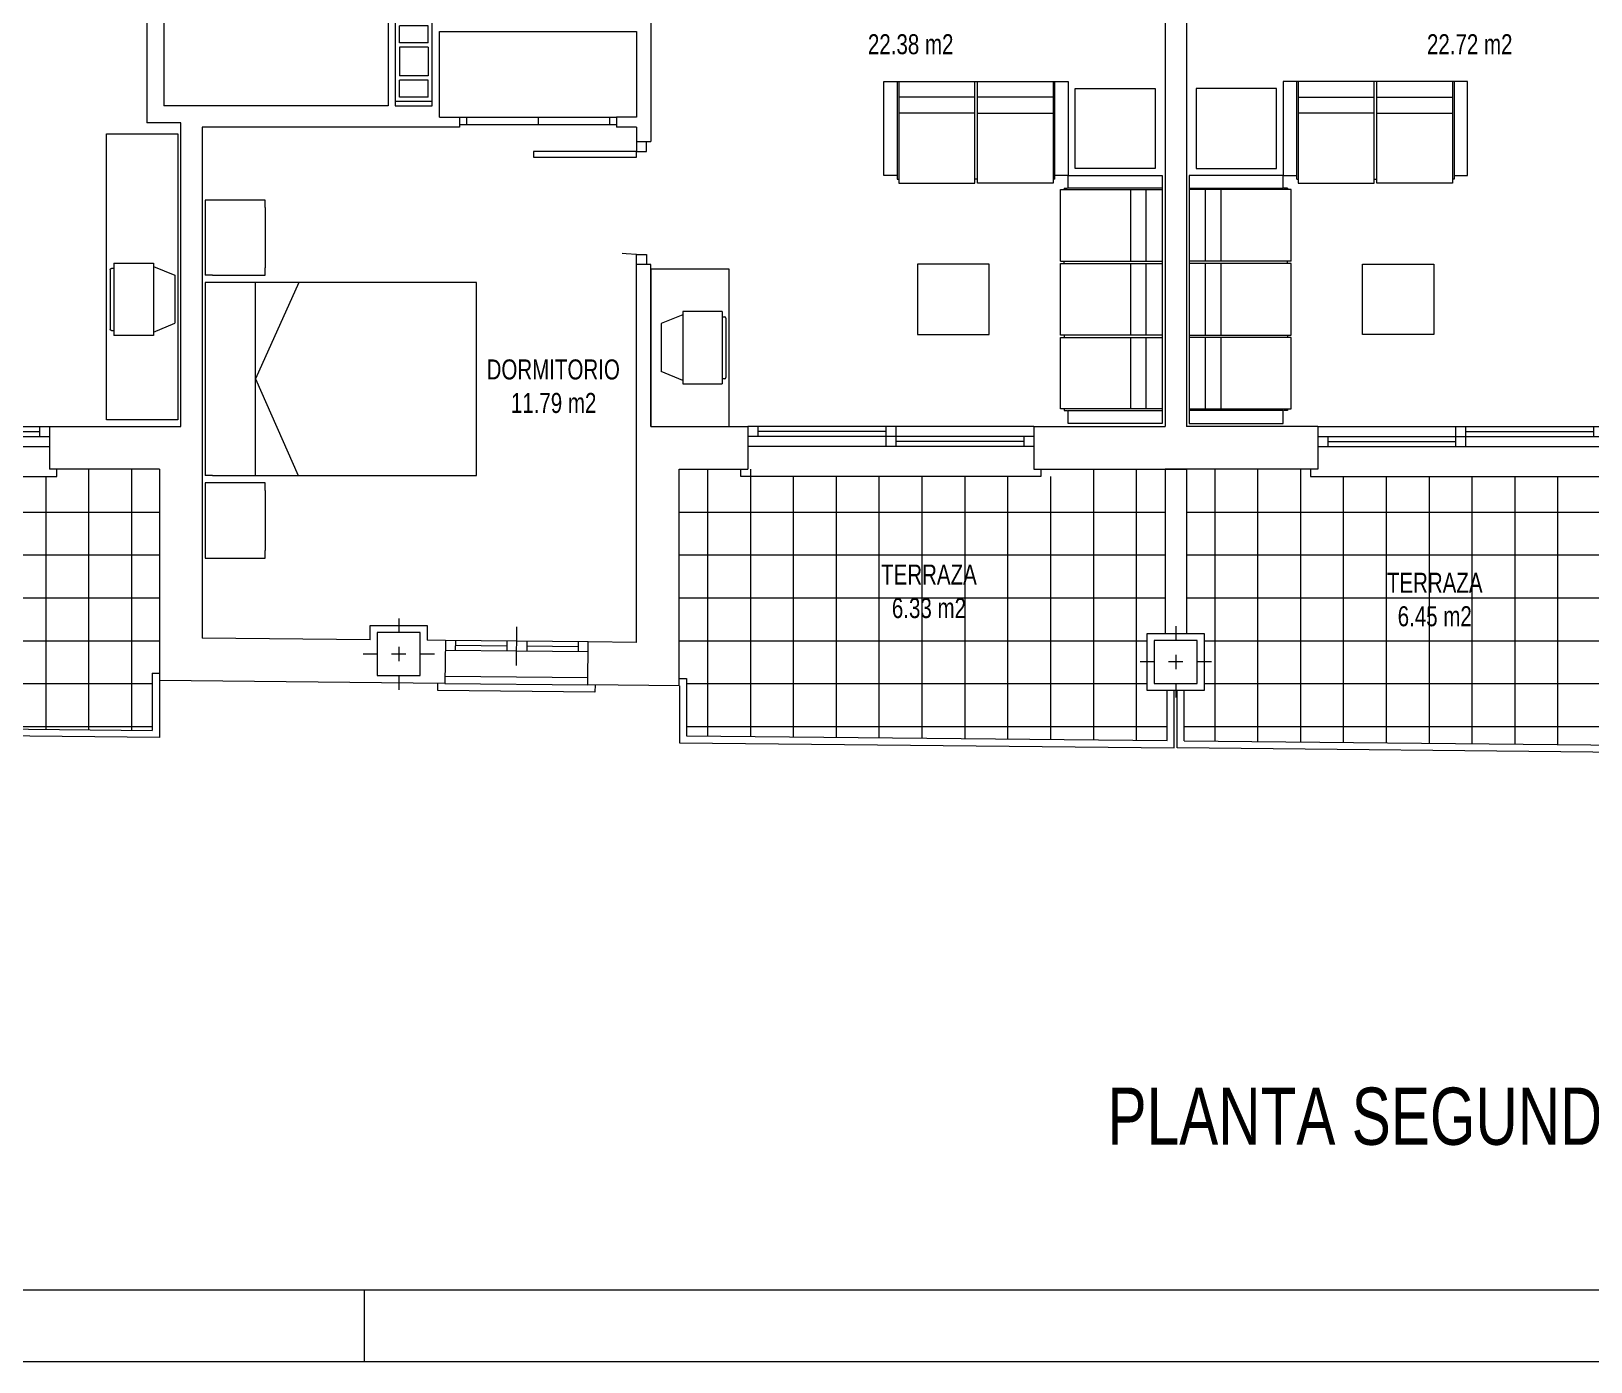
# Model space of a CAD drawing. Header units: millimetres. Extents: x 1426 to 1585, y -58 to 4.
# Drawn here: x 1508.12 to 1519.03, y -57.73 to -48.42 of the extents above; entities that cross this region are included whole.
import ezdxf
from ezdxf.enums import TextEntityAlignment as Align

# ---------------------------------------------------------------- set-up
doc = ezdxf.new("R2010")
doc.units = ezdxf.units.MM
doc.header["$LTSCALE"] = 0.35
doc.linetypes.add('DASHDOT', pattern=[1, 0.5, -0.25, 0, -0.25])
doc.linetypes.add('PUNTOS', pattern=[6.35, 0, -6.35])
doc.layers.get('0').update_dxf_attribs({"color": 5, "lineweight": 0})
for name, color, linetype, lineweight in [('BARRIDO_PUERTA', 251, 'PUNTOS', 0), ('CARATULA', 7, 'Continuous', 0), ('CARPINTERIA', 4, 'Continuous', 0), ('CUBIERTA', 2, 'Continuous', 0), ('ESCALERAS', 7, 'Continuous', 0), ('FORMATO', 7, 'Continuous', 0), ('GRAFISMOS', 8, 'DASHDOT', 0), ('MUEBLES', 7, 'Continuous', 0), ('MUROS', 1, 'Continuous', 0), ('PILARES', 7, 'Continuous', 0), ('SHUNT', 9, 'Continuous', 0), ('SOLERIA', 251, 'Continuous', 0), ('SUPERFICIES', 2, 'Continuous', 0), ('TEXTOS', 3, 'Continuous', 0)]:
    doc.layers.add(name, color=color, linetype=linetype, lineweight=lineweight)
doc.styles.add('SWIS721 Lt', font='swisscl.ttf')

# ---------------------------------------------------------------- blocks, each defined once
blk = doc.blocks.new('A$C70ED1BAF')
at = {"layer": 'MUEBLES'}
for p, q in [((6.757653636668692e-07, 2.504010243155619), (0.4203018946498105, 2.504010243155619)), ((6.757653636668692e-07, 1.978633719550032), (6.757653636668692e-07, 2.504010243155619)), ((0.4203018946498105, 2.504010243155619), (0.4203018946498105, 2.451472590795049)), ((0.4203018946498105, 2.031171371910602), (0.4203018946498105, 2.451472590795049)), ((0.05253832812593373, 1.978633719550032), (6.757653636668692e-07, 1.978633719550032)), ((0.4203018946498105, 1.978633719550032), (0.05253832812593373, 1.978633719550032)), ((0.4203018946498105, 2.031171371910602), (0.4203018946498105, 1.978633719550032)), ((0.05253832812593373, 1.926096067189462), (6.757653636668692e-07, 1.926096067189462)), ((6.757653636668692e-07, 0.5760960671894679), (6.757653636668692e-07, 1.926096067189462)), ((0.05253832812593373, 1.926096067189462), (1.900000675765341, 1.926096067189462)), ((0.3515605242454285, 1.251096067189465), (0.6507561629969132, 1.926096067189462)), ((0.3515605242454285, 1.926096067189462), (0.3515605242454285, 0.5760960671894679)), ((1.900000675765341, 1.926096067189462), (1.900000675765341, 0.5760960671894679)), ((0.6560701479028239, 0.5760960671894679), (0.3515605242454285, 1.251096067189465)), ((0.05253832812593373, 0.5760960671894679), (6.757653636668692e-07, 0.5760960671894679)), ((1.900000675765341, 0.5760960671894679), (0.05253832812593373, 0.5760960671894679)), ((0.05253832812593373, 0.5253766928542234), (6.757653636668692e-07, 0.5253766928542234)), ((6.757653636668692e-07, 1.692486364390788e-07), (6.757653636668692e-07, 0.5253766928542234)), ((0.05253832812593373, 0.5253766928542234), (0.4203018946498105, 0.5253766928542234)), ((0.4203018946498105, 0.5253766928542234), (0.4203018946498105, 0.4728390404936533)), ((0.4203018946498105, 0.0525378216092065), (0.4203018946498105, 0.4728390404936533)), ((0.4203018946498105, 1.692486364390788e-07), (6.757653636668692e-07, 1.692486364390788e-07)), ((0.4203018946498105, 0.0525378216092065), (0.4203018946498105, 1.692486364390788e-07))]:
    blk.add_line(p, q, dxfattribs=at)
blk = doc.blocks.new('PILAR 30x30')
at = {"layer": 'GRAFISMOS', "ltscale": 0.5}
for p, q in [((0, 0.2499999999999858), (0, -0.2499999999999858)), ((0.2499999999999716, 0), (-0.25, 0))]:
    blk.add_line(p, q, dxfattribs=at)
at = {"layer": 'PILARES'}
blk.add_lwpolyline([(0.1499999999999773, -0.1500000000000021), (0.1499999999999773, 0.149999999999995), (-0.1500000000000057, 0.149999999999995), (-0.1500000000000057, -0.1500000000000021)], close=True, dxfattribs=at)
blk = doc.blocks.new('PSO_013A')
at = {"color": 0, "linetype": 'ByBlock'}
for p, q in [((-0.9721808199670221, -0.60237086099918), (-0.9721808199670221, 0)), ((-0.9721808199670221, 0), (0.9721808199670221, 0)), ((-0.8730565010684188, 0), (-0.8730565010684188, -0.60237086099918)), ((-0.8616190796570464, -0.6519330204484746), (-0.8616190796570464, 0)), ((-0.3011854304995865, -0.6519330204484746), (-0.3011854304995865, 0)), ((-0.2821230614806183, -0.6519330204484746), (-0.2821230614806183, 0)), ((0.2783105876768417, 0), (0.2783105876768417, -0.6519330204484746)), ((0.2973729566958099, -0.6519330204484746), (0.2973729566958099, 0)), ((0.8578066058532698, 0), (0.8578066058532698, -0.6519330204484746)), ((0.869244027264628, -0.60237086099918), (0.869244027264628, 0)), ((0.9721808199670221, 0), (0.9721808199670221, -0.60237086099918)), ((-0.3011854304995865, -0.1029367927023941), (-0.8616190796570464, -0.1029367927023941)), ((0.2783105876768417, -0.1029367927023941), (-0.2821230614806183, -0.1029367927023941)), ((0.8578066058532698, -0.1029367927023941), (0.2973729566958099, -0.1029367927023941)), ((-0.8616190796570464, -0.2020611116009974), (-0.3011854304995865, -0.2020611116009974)), ((-0.2821230614806183, -0.2020611116009974), (0.2783105876768417, -0.2020611116009974)), ((0.2973729566958099, -0.2020611116009974), (0.8578066058532698, -0.2020611116009974)), ((-0.8730565010684188, -0.60237086099918), (-0.9721808199670221, -0.60237086099918)), ((-0.8730565010684188, -0.6290581776257227), (-0.8730565010684188, -0.6061833348029708)), ((-0.8730565010684188, -0.6290581776257227), (-0.8616190796570464, -0.6290581776257227)), ((-0.3011854304995865, -0.6519330204484746), (-0.8616190796570464, -0.6519330204484746)), ((-0.2821230614806183, -0.6290581776257227), (-0.3011854304995865, -0.6290581776257298)), ((0.2783105876768417, -0.6519330204484746), (-0.2821230614806183, -0.6519330204484746)), ((0.2783105876768417, -0.6290581776257298), (0.2973729566958099, -0.6290581776257227)), ((0.8578066058532698, -0.6519330204484746), (0.2973729566958099, -0.6519330204484746)), ((0.8539941320494648, -0.6290581776257227), (0.869244027264628, -0.6290581776257227)), ((0.9721808199670221, -0.60237086099918), (0.869244027264628, -0.60237086099918)), ((0.869244027264628, -0.6290581776257227), (0.869244027264628, -0.6061833348029708))]:
    blk.add_line(p, q, dxfattribs=at)
blk = doc.blocks.new('PSO_012A')
at = {"color": 0, "linetype": 'ByBlock'}
for p, q in [((0.6805265739769197, 0), (-0.6805265739769197, 0)), ((-0.6805265739769197, 0), (-0.6805265739769197, -0.6023708609991729)), ((-0.5814022550783164, -0.6252457038219248), (-0.5814022550783164, 0)), ((-0.5699648336669441, 0), (-0.5699648336669441, -0.6519330204484746)), ((-0.009531184509484092, -0.6519330204484746), (-0.009531184509484092, 0)), ((0.009531184509484092, -0.6519330204484746), (0.009531184509484092, 0)), ((0.5699648336669441, 0), (0.5699648336669441, -0.6519330204484746)), ((0.5814022550783164, 0), (0.5814022550783164, -0.6252457038219248)), ((0.6805265739769197, -0.6023708609991694), (0.6805265739769197, 3.552713678800501e-15)), ((-0.5699648336669441, -0.09912431889859619), (-0.009531184509484092, -0.09912431889859619)), ((0.009531184509484092, -0.09912431889859619), (0.5699648336669441, -0.09912431889859619)), ((-0.009531184509484092, -0.2020611116009903), (-0.5699648336669441, -0.2020611116009903)), ((0.009531184509484092, -0.2020611116009903), (0.5699648336669441, -0.2020611116009903)), ((-0.6805265739769197, -0.6023708609991729), (-0.5814022550783164, -0.6023708609991729)), ((-0.5814022550783164, -0.6252457038219248), (-0.5737773074707349, -0.6252457038219248)), ((-0.5699648336669441, -0.6519330204484746), (-0.009531184509484092, -0.6519330204484746)), ((-0.009531184509484092, -0.6252457038219177), (0.009531184509484092, -0.6252457038219248)), ((0.5699648336669441, -0.6519330204484746), (0.009531184509484092, -0.6519330204484746)), ((0.5814022550783164, -0.6252457038219248), (0.5699648336669298, -0.6252457038219248)), ((0.5814022550783164, -0.6023708609991729), (0.6805265739769197, -0.6023708609991729))]:
    blk.add_line(p, q, dxfattribs=at)
blk = doc.blocks.new('M TV')
at = {"layer": 'MUEBLES'}
for p, q in [((-0.2303601654439262, -0.1722289567064763), (-0.1675274438043743, -0.02284145670637372)), ((0.1675274438043743, -0.02284145670637372), (-0.1675274438043743, -0.02284145670637372)), ((0.2303601654439262, -0.1722289567064763), (0.1675274438043743, -0.02284145670637372)), ((-0.2523437499999091, -0.1722289567064763), (-0.2523437499999091, -0.4495745455965334)), ((0.2523437499999091, -0.1722289567064763), (-0.2523437499999091, -0.1722289567064763)), ((0.2523437499999091, -0.4495745455965334), (0.2523437499999091, -0.1722289567064763)), ((0.2523437499999091, -0.4495745455965334), (-0.2523437499999091, -0.4495745455965334)), ((0.2053472161769605, -0.4744067369306322), (-0.2089433424189338, -0.4744067369306322)), ((0.2154409661770842, -0.4495745455965334), (0.2154409661770842, -0.4643129869309632))]:
    blk.add_line(p, q, dxfattribs=at)
blk.add_lwpolyline([(-0.2190370924190574, -0.4643129869309632), (-0.2190370924190574, -0.4495745455965334)], dxfattribs=at)
for centre, start, end in [((-0.2087955824222263, -0.4643129869309632), 180, 270), ((0.2054949761741227, -0.4643129869309632), 270, 0)]:
    blk.add_arc(centre, 0.01009374999999807, start, end, dxfattribs=at)
blk = doc.blocks.new('SHUNT 56x21')
at = {"layer": 'SHUNT'}
for p, q in [((0, 0.2599999999999909), (0, 0)), ((0.5599999999999454, 0.2599999999996783), (0, 0.2599999999999909)), ((0.1500000000000909, 0.2300000000000182), (0.0300000000000864, 0.2300000000000182)), ((0.0300000000000864, 0.2300000000000182), (0.0300000000000864, 0.02999999999997272)), ((0.1500000000000909, 0.2300000000000182), (0.1500000000000909, 0.02999999999997272)), ((0.1800000000000637, 0.2300000000000182), (0.1800000000000637, 0.02999999999997272)), ((0.1800000000000637, 0.2300000000000182), (0.3799999999999955, 0.2300000000000182)), ((0.3799999999999955, 0.2300000000000182), (0.3799999999999955, 0.02999999999997272)), ((0.5299999999999727, 0.2299999999998477), (0.4099999999999682, 0.2299999999998477)), ((0.4099999999999682, 0.2299999999998477), (0.4099999999999682, 0.02999999999980218)), ((0.5299999999999727, 0.2299999999998477), (0.5299999999999727, 0.02999999999980218)), ((0.5599999999999454, 0.2599999999996783), (0.5599999999999739, -1.56319401867222e-13)), ((0, 0), (0.5599999999999739, -1.56319401867222e-13)), ((0.1500000000000909, 0.02999999999997272), (0.0300000000000864, 0.02999999999997272)), ((0.1800000000000637, 0.02999999999997272), (0.3799999999999955, 0.02999999999997272)), ((0.5299999999999727, 0.02999999999980218), (0.4099999999999682, 0.02999999999980218))]:
    blk.add_line(p, q, dxfattribs=at)
blk = doc.blocks.new('C P072')
at = {"layer": 'BARRIDO_PUERTA'}
blk.add_arc((0.06790447680714351, -0.0008679941265654634), 0.722096044878664, 0.06887229536583446, 86.65797362140653, dxfattribs=at)
at = {"layer": 'CARPINTERIA'}
for p, q in [((0.07000000000016371, 0.7200000000002547), (0.1100000000005821, 0.7200000000002547)), ((0.07000000000016371, 0), (0.07000000000016371, 0.7200000000002547)), ((0.1100000000005821, 0.7200000000002547), (0.1100000000005821, 0)), ((0, 0), (0.07000000000016371, 0)), ((0.1100000000005821, 0), (0.07000000000016371, 0)), ((0.07000000000016371, 0), (0.07000000000016371, -0.07000000000016371)), ((0.7900000000004184, 0), (0.7900000000004184, -0.07000000000016371)), ((0.8600000000005821, -9.094947017729282e-13), (0.7900000000004184, 0)), ((0.07000000000016371, -0.07000000000016371), (0, -0.07000000000016371)), ((0.7900000000004184, -0.07000000000016371), (0.8600000000005821, -0.07000000000061846))]:
    blk.add_line(p, q, dxfattribs=at)
blk = doc.blocks.new('C VC200')
at = {"layer": 'CARPINTERIA'}
for p, q in [((2, 0), (0, 0)), ((0.07000000000061846, 0), (0.07000000000061846, -0.07000000000016371)), ((0.9650000000015098, 0), (0.9650000000015098, -0.1400000000007822)), ((1.035000000001673, 0), (1.035000000001673, -0.1400000000003274)), ((2, -0.06999999999970896), (0, -0.07000000000016371)), ((0.9650000000015098, -0.03500000000030923), (0.07000000000061846, -0.03500000000030923)), ((1.930000000000291, -0.1050000000000182), (1.035000000001673, -0.1050000000004729)), ((1.930000000000291, -0.06999999999970896), (1.930000000000291, -0.1399999999998727)), ((2, -0.1399999999998727), (4.547473508864641e-13, -0.1400000000007822)), ((-0.0499999999992724, -0.3500000000003638), (-0.0499999999992724, -0.3000000000001819)), ((2.050000000000182, -0.2999999999997272), (2.050000000000182, -0.3499999999999091)), ((2.050000000000182, -0.3499999999999091), (-0.0499999999992724, -0.3500000000003638))]:
    blk.add_line(p, q, dxfattribs=at)
blk = doc.blocks.new('C VA100')
at = {"layer": 'CARPINTERIA'}
for p, q in [((0.5000000000004547, 0), (0, 0)), ((0.07000000000061846, 0), (0.07000000000061846, -0.07000000000016371)), ((0.4300000000007458, 0), (0.4300000000007458, -0.07000000000016371)), ((0.5, -0.1700000000000728), (0.5, 0.09999999999854481)), ((1, 4.547473508864641e-13), (0.5, 0)), ((0.5700000000006185, 0), (0.5700000000006185, -0.07000000000016371)), ((0.930000000000291, 4.547473508864641e-13), (0.930000000000291, -0.06999999999970896)), ((0.5000000000004547, -0.07000000000016371), (0, -0.07000000000016371)), ((0.4300000000007458, -0.03500000000030923), (0.07000000000061846, -0.03500000000030923)), ((1, -0.06999999999970896), (0.5, -0.07000000000016371)), ((0.930000000000291, -0.03499999999985448), (0.5700000000006185, -0.03500000000030923)), ((-0.0499999999992724, -0.3500000000003638), (-0.0499999999992724, -0.3000000000001819)), ((1.050000000000182, -0.2999999999997272), (1.050000000000182, -0.3499999999999091)), ((1.050000000000182, -0.3499999999999091), (-0.0499999999992724, -0.3500000000003638))]:
    blk.add_line(p, q, dxfattribs=at)
blk = doc.blocks.new('ARMARIO 2H')
at = {"layer": 'CARPINTERIA'}
for p, q in [((0, 0.04999999999999716), (1.099999999999909, 0.04999999999999716)), ((0, 0), (1.099999999999909, 0)), ((0.04999999999995453, 0.04999999999999716), (0.04999999999995453, 0)), ((0.5499999999999545, 0.04999999999999716), (0.5499999999999545, 0)), ((1.049999999999955, 0.04999999999999716), (1.049999999999955, 0))]:
    blk.add_line(p, q, dxfattribs=at)

msp = doc.modelspace()

# ---------------------------------------------------------------- hatches: boundary and pattern name
at = {"layer": 'SOLERIA'}
h = msp.add_hatch(dxfattribs=at)
h.set_pattern_fill('ANSI37', color=256, scale=2.4, angle=45, style=0)
h.set_pattern_definition([(90, (1507.320463719813, -51.48548043336951), (-0.3, 5.551115123125783e-17), []), (180, (1507.320463719813, -51.48548043336951), (-5.551115123125783e-17, -0.3), [])])
h.paths.add_polyline_path([(1509.014296520818, -51.48548043336951), (1508.295463637434, -51.48548043336945), (1508.295463637434, -51.53548043336989), (1506.195463637435, -51.53548043336944), (1506.195463637435, -51.48548043336951), (1505.326630918807, -51.48548043336954), (1505.326630918807, -52.52380744245904), (1505.451627080655, -52.52380744245904), (1505.451627080656, -52.92380744245904), (1505.311627080655, -52.92380744245903), (1505.311627080654, -53.27586367949181), (1508.964296520818, -53.31270545498354), (1508.964296520818, -52.91276733265665), (1509.014296520818, -52.91327164568163)])
h = msp.add_hatch(dxfattribs=at)
h.set_pattern_fill('ANSI37', color=256, scale=2.4, angle=45, style=0)
h.set_pattern_definition([(90, (1514.352033475135, -51.48548043336948), (-0.3, 5.551115123125783e-17), []), (180, (1514.352033475135, -51.48548043336948), (-5.551115123125783e-17, -0.3), [])])
h.paths.add_polyline_path([(1516.051638105896, -51.4854804333695), (1515.27111276904, -51.48548043336948), (1515.27111276904, -51.53548043336955), (1513.171112769041, -51.53548043337), (1513.171112769041, -51.48548043336948), (1512.652428844374, -51.48548043336948), (1512.652428844372, -52.94996170912913), (1512.702933183049, -52.95047110904537), (1512.702933183048, -53.35049654195689), (1516.066632856283, -53.38442369310298), (1516.066632856283, -53.03357780732996), (1515.926632856285, -53.03357780732996), (1515.926632856284, -52.63357780733009), (1516.051638105897, -52.63357780733009)])
h = msp.add_hatch(dxfattribs=at)
h.set_pattern_fill('ANSI37', color=256, scale=2.4, angle=45, style=0)
h.set_pattern_definition([(90, (1517.901239913731, -51.4854804333695), (-0.3, 5.551115123125783e-17), []), (180, (1517.901239913731, -51.4854804333695), (-5.551115123125783e-17, -0.3), [])])
h.paths.add_polyline_path([(1519.600836868193, -51.4854804333695), (1519.170475562153, -51.4854804333695), (1519.170475562153, -51.53548043336999), (1517.070475562153, -51.53548043336954), (1517.070475562153, -51.4854804333695), (1516.201642959269, -51.48548043336948), (1516.201630580458, -52.63357780733009), (1516.326632856284, -52.63357780733009), (1516.326632856285, -53.03357780732996), (1516.186632856283, -53.03357780732996), (1516.186632856283, -53.3856340443629), (1519.550836868196, -53.41956628240019), (1519.550836868197, -53.01954593638467), (1519.600836868196, -53.02005024940964)])

# ---------------------------------------------------------------- linework, layer by layer
at = {"layer": 'CUBIERTA'}
for p, q in [((1516.051638105897, -51.48548043336954), (1516.051638105897, -52.63357780733015)), ((1516.201642959269, -51.48548043336954), (1516.201630580458, -52.63357780733015))]:
    msp.add_line(p, q, dxfattribs=at)
at = {"layer": 'ESCALERAS'}
for p, q in [((1508.964296520818, -52.91276733265668), (1508.964296520818, -53.31270545498359)), ((1508.964296520818, -52.91276733265671), (1509.014296520819, -52.91327164568168)), ((1511.013125760348, -52.93343235807826), (1512.013013864088, -52.94351748996306)), ((1509.014296520818, -52.9632741889324), (1509.014296520818, -53.36321367337451)), ((1511.012621472973, -52.98342981495603), (1512.012509576714, -52.99351494684081)), ((1512.652428844372, -52.94996679602044), (1512.702933183049, -52.95047110904543)), ((1512.652933183049, -52.99996933927205), (1512.65293318305, -53.3999947721836)), ((1512.702933183049, -52.95047110904543), (1512.702933183048, -53.35049654195695)), ((1516.066632856284, -53.38442369310304), (1516.066632856284, -53.03357780733013)), ((1516.116632856284, -53.43503141198457), (1516.116632856284, -53.03357780733013)), ((1516.136632856284, -53.43503141198457), (1516.136632856284, -53.03357780733013)), ((1516.186632856283, -53.38563404436295), (1516.186632856283, -53.03357780733013)), ((1509.014296520818, -53.36321367337451), (1505.261627080655, -53.32526104711352)), ((1505.311627080655, -53.2758636794919), (1508.964296520818, -53.31270545498359)), ((1512.702933183048, -53.35049654195695), (1516.066632856284, -53.38442369310304)), ((1512.65293318305, -53.3999947721836), (1516.116632856284, -53.43493054937958)), ((1519.600836868196, -53.47006664283888), (1516.136632856284, -53.43503141198457)), ((1516.186632856283, -53.38563404436295), (1519.550836868196, -53.41956628240025))]:
    msp.add_line(p, q, dxfattribs=at)
msp.add_lwpolyline([(1510.664121388304, -48.94309807309752), (1510.924121388304, -48.94309807309752), (1510.924121388304, -48.35309807309708), (1510.664121388304, -48.35309807309708)], close=True, dxfattribs=at)
at = {"layer": 'FORMATO'}
msp.add_line((1510.448353036657, -57.72988439646665), (1510.448353036657, -57.22988439646665), dxfattribs=at)
msp.add_lwpolyline([(1531.448353036657, -28.02988439646706), (1531.448353036657, -57.72988439646665), (1478.948353036657, -57.72988439646625), (1478.948353036657, -28.02988439646666)], close=True, dxfattribs=at)
at = {"layer": 'FORMATO', "color": 1}
msp.add_lwpolyline([(1530.948353036657, -28.52988439646708), (1530.948353036657, -57.22988439646667), (1479.448353036657, -57.22988439646625), (1479.448353036657, -28.52988439646666)], close=True, dxfattribs=at)
at = {"layer": 'MUEBLES'}
for points in [[(1515.42261726497, -49.38222345086471), (1515.42261726497, -48.82178389042489), (1515.98305682541, -48.82178389042489), (1515.98305682541, -49.38222345086471)], [(1516.830648447593, -49.38222345086471), (1516.830648447593, -48.82178389042489), (1516.270208887154, -48.82178389042489), (1516.270208887154, -49.38222345086471)], [(1509.144296520816, -49.13928925323143), (1509.144296520816, -51.13928925323143), (1508.644296520816, -51.13928925323143), (1508.644296520816, -49.13928925323143)], [(1513.002435728187, -50.0854804333695), (1512.452435728187, -50.0854804333695), (1512.452435728187, -51.18548043336953), (1513.002435728187, -51.18548043336953)], [(1514.819950647266, -50.0508861026099), (1514.319950647266, -50.0508861026099), (1514.319950647266, -50.54197952603415), (1514.819950647266, -50.54197952603415)], [(1517.433315065297, -50.0508861026099), (1517.933315065298, -50.0508861026099), (1517.933315065298, -50.54197952603415), (1517.433315065297, -50.54197952603415)]]:
    msp.add_lwpolyline(points, close=True, dxfattribs=at)
at = {"layer": 'MUROS', "lineweight": 0}
for p, q in [((1512.452435728189, -46.89251440657197), (1512.452435728188, -49.19309807309336)), ((1516.051622753295, -46.82965166303891), (1516.051622753294, -51.18548043336956)), ((1516.201642959269, -46.82965166303891), (1516.201642959269, -51.18548043336956)), ((1509.045824208748, -47.42529035393637), (1509.045824208748, -48.94309807309765)), ((1510.614121388309, -47.38375831350201), (1510.614121388304, -48.94309807309754)), ((1508.925824208748, -47.57529035393737), (1508.925824208748, -49.06309807309766)), ((1510.974121388304, -48.4230980730971), (1512.35243572819, -48.42309807309717)), ((1512.35243572819, -48.42309807309717), (1512.35243572819, -49.02309807309712)), ((1510.614121388304, -48.94309807309754), (1509.045824208748, -48.94309807309765)), ((1509.164296520817, -49.06309807309766), (1508.925824208748, -49.06309807309766)), ((1509.164296520818, -51.18548043336958), (1509.164296520817, -49.06309807309766)), ((1509.314296520818, -49.09309807309766), (1509.314296520818, -52.66628480757269)), ((1511.113660028295, -49.09309807309752), (1509.314296520818, -49.09309807309766)), ((1512.35243572819, -49.09309807309318), (1512.35243572819, -49.19309807309327)), ((1512.452435728187, -50.05309807309403), (1512.352435728188, -50.05309807309394)), ((1512.352435728187, -52.69692827104436), (1512.352435728188, -50.05309807309394)), ((1512.452426021442, -50.08309807309789), (1512.45242602144, -51.18548043336964)), ((1512.452435728187, -51.18548043336953), (1512.452435728188, -50.05309807309404)), ((1509.014296520818, -51.48548043336954), (1509.014296520818, -52.9632741889324)), ((1512.652428844372, -52.99996933927202), (1512.652428844374, -51.48548043336954)), ((1510.489128049393, -52.57865149368738), (1510.889128049392, -52.57865149368738)), ((1510.489128049393, -52.67863877742992), (1510.489128049393, -52.57865149368738)), ((1510.889128049392, -52.57865149368738), (1510.889128049393, -52.68216896860444)), ((1510.489128049393, -52.67813446441287), (1509.314296520818, -52.66628480757269)), ((1511.01564719722, -52.6834450736877), (1510.889128049393, -52.68216896860444)), ((1511.01564719722, -52.6834450736877), (1511.012621472973, -52.98342981496234)), ((1512.012509576714, -52.99351494683945), (1512.01553530096, -52.69353020557279)), ((1512.352435728187, -52.69692827104436), (1512.01553530096, -52.69353020557279)), ((1511.012621472973, -52.98342981496234), (1509.014296520818, -52.9632741889324)), ((1512.652428844372, -52.99996933927202), (1512.012509576714, -52.99351494683945))]:
    msp.add_line(p, q, dxfattribs=at)
at = {"layer": 'MUROS'}
for p, q in [((1510.974121388304, -49.02309807309714), (1510.974121388304, -48.4230980730971)), ((1510.974121388304, -49.02309807309714), (1511.113660028295, -49.02309807309714)), ((1511.113660028295, -49.02309807309714), (1511.113660028295, -49.09309807309752)), ((1512.213660028295, -49.02309807309715), (1512.213660028296, -49.09309807309321)), ((1512.35243572819, -49.02309807309712), (1512.213660028296, -49.02309807309715)), ((1512.35243572819, -49.09309807309318), (1512.213660028296, -49.09309807309321)), ((1512.35243572819, -49.19309807309327), (1512.452435728188, -49.19309807309336)), ((1508.245463637435, -51.18548043336958), (1508.245463637435, -51.48548043336948)), ((1508.245463637435, -51.18548043336958), (1509.164296520818, -51.18548043336958)), ((1512.452435728187, -51.18548043336953), (1513.132790150411, -51.18548043336953)), ((1513.132790150411, -51.18548043336953), (1513.132790150411, -51.48548043336954)), ((1515.132790150409, -51.18548043336953), (1515.132790150409, -51.48548043336954)), ((1515.132790150409, -51.18548043336953), (1516.051622753294, -51.18548043336956)), ((1517.120475562154, -51.18548043336953), (1516.201642959269, -51.18548043336956)), ((1517.120475562154, -51.18548043336953), (1517.120475562154, -51.48548043336954)), ((1509.014296520818, -51.48548043336954), (1508.245463637435, -51.48548043336948)), ((1512.652428844374, -51.48548043336954), (1513.132790150411, -51.48548043336954)), ((1515.132790150409, -51.48548043336954), (1516.201622753294, -51.48548043336954)), ((1517.120475562154, -51.48548043336954), (1516.051642959269, -51.48548043336954))]:
    msp.add_line(p, q, dxfattribs=at)
msp.add_lwpolyline([(1515.926632856285, -52.63357780733015), (1516.326632856285, -52.63357780733015), (1516.326632856285, -53.03357780733001), (1515.926632856285, -53.03357780733001)], close=True, dxfattribs=at)

# ---------------------------------------------------------------- block references
at = {"layer": 'CARPINTERIA'}
for name, p in [('ARMARIO 2H', (1511.113660028295, -49.07309807309715)), ('C VC200', (1513.132790150409, -51.1854804333697))]:
    msp.add_blockref(name, p, dxfattribs=at)
at = {"layer": 'CARPINTERIA', "xscale": -1, "rotation": 90}
msp.add_blockref('C P072', (1512.352435728186, -49.19309807309327), dxfattribs=at)
at = {"layer": 'CARPINTERIA', "xscale": -1}
for p in [(1508.245463637435, -51.18548043336958), (1519.120475562154, -51.1854804333697)]:
    msp.add_blockref('C VC200', p, dxfattribs=at)
at = {"layer": 'CARPINTERIA', "rotation": 359.422119438226}
msp.add_blockref('C VA100', (1511.01564719722, -52.68344507368764), dxfattribs=at)
at = {"layer": 'MUEBLES', "yscale": 1.091629447774096, "zscale": 0.8895866038723401}
for p, xscale in [((1514.729103872209, -48.77322078547079), -0.9477224144802676), ((1517.524161840355, -48.77322078547079), 0.9477224144802676)]:
    msp.add_blockref('PSO_012A', p, dxfattribs=dict(at, xscale=xscale))
for p, xscale, rotation in [((1516.031619930364, -50.29813349459406), 0.8921662729418358, 270), ((1516.2216457822, -50.29813349459406), -0.8921662729418358, 90)]:
    msp.add_blockref('PSO_013A', p, dxfattribs=dict(at, xscale=xscale, rotation=rotation))
at = {"layer": 'MUEBLES', "xscale": -1}
for name, p, rotation in [('A$C70ED1BAF', (1509.334296520818, -49.60261823084935), 180), ('M TV', (1509.144296520816, -50.29643281432229), 270)]:
    msp.add_blockref(name, p, dxfattribs=dict(at, rotation=rotation))
at = {"layer": 'MUEBLES', "rotation": 90}
msp.add_blockref('M TV', (1512.503811631369, -50.63458140180902), dxfattribs=at)
at = {"layer": 'PILARES'}
for p in [(1510.689128049392, -52.77865149382172), (1516.126632856284, -52.83357780746446)]:
    msp.add_blockref('PILAR 30x30', p, dxfattribs=at)
at = {"layer": 'SHUNT', "rotation": 270}
msp.add_blockref('SHUNT 56x21', (1510.664121388304, -48.35309807309708), dxfattribs=at)

# ---------------------------------------------------------------- texts
at = {"layer": 'CARATULA', "color": 7, "insert": (1514.347009661589, -55.46169959961217), "char_height": 0.4, "width": 15.60134337506793, "attachment_point": 1, "style": 'SWIS721 Lt'}
msp.add_mtext('\\pi1.3023;PLANTA SEGUNDA - DISTRIBUCIÓN Y MOBILIARIO      {\\H0.75x;\\C4;ESCALA 1:100}      {\\H1.875x;\\C3;04}', dxfattribs=at)
at = {"layer": 'SUPERFICIES', "style": 'SWIS721 Lt'}
for s, p in [('22.38 m2', (1514.271743778692, -48.44214751190159)), ('22.72 m2', (1518.183872996979, -48.44214751190159)), ('11.79 m2', (1511.773052631597, -50.95175410562836)), ('6.33 m2', (1514.399440013143, -52.38662928368029)), ('6.45 m2', (1517.939007252457, -52.44401687945429))]:
    msp.add_text(s, height=0.14, dxfattribs=at).set_placement(p, align=Align.TOP_CENTER)
at = {"layer": 'TEXTOS', "style": 'SWIS721 Lt'}
for s, p in [('DORMITORIO', (1511.770296790015, -50.78738932623677)), ('TERRAZA', (1514.399440013143, -52.2222645042887)), ('TERRAZA', (1517.939007252457, -52.2796521000627))]:
    msp.add_text(s, height=0.14, dxfattribs=at).set_placement(p, align=Align.MIDDLE)

doc.saveas('drawing.dxf')
